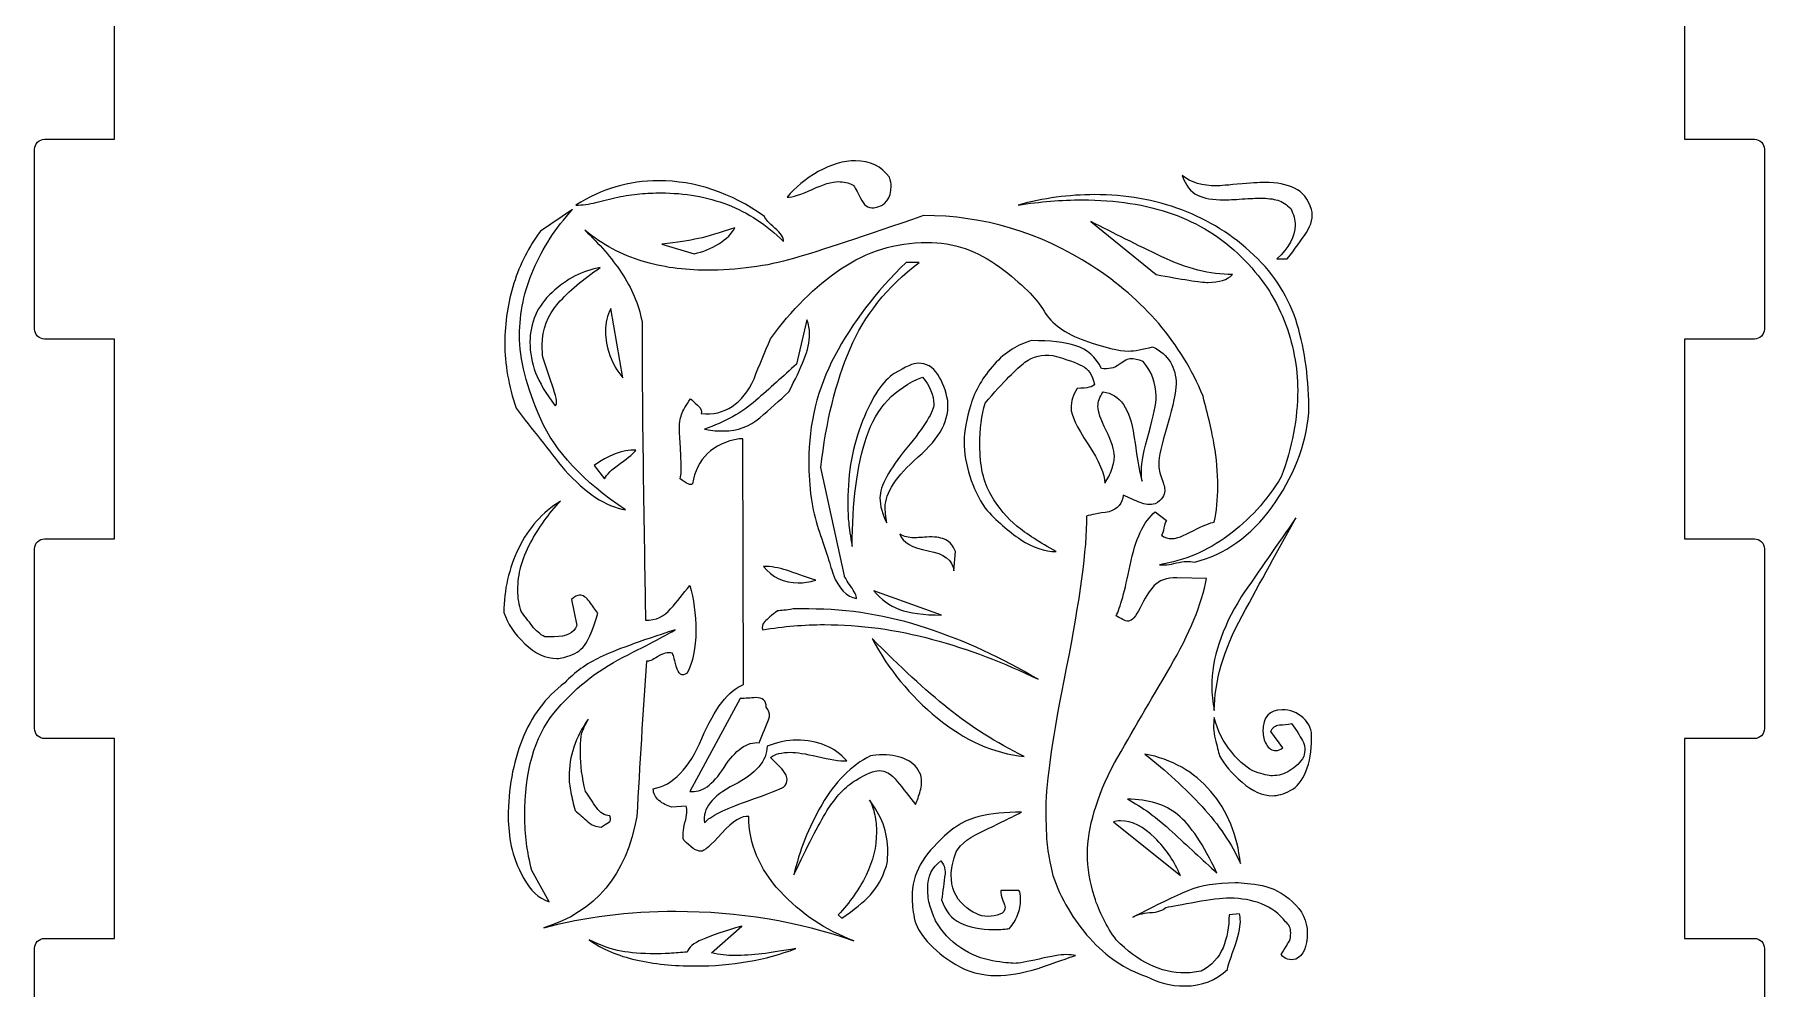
# Model space of a CAD drawing. Header units: inches. Extents: x 110 to 594, y -365 to 80.
# Drawn here: x 417 to 503.6, y -246.3 to -198.6 of the extents above; entities that cross this region are included whole.
import ezdxf

# ---------------------------------------------------------------- set-up
doc = ezdxf.new("R2010")
doc.units = ezdxf.units.IN
doc.header["$MEASUREMENT"] = 0
doc.layers.add('design4', color=7, linetype='Continuous')

# ---------------------------------------------------------------- blocks, each defined once
blk = doc.blocks.new('block 19')
at = {"layer": 'design4', "color": 7, "lineweight": 9}
for points, knots in [([(459.877, -206.142), (459.877, -206.78), (459.587, -207.142), (459.007, -207.229), (458.717, -207.258), (458.493, -207.099), (458.333, -206.751), (458.174, -206.403), (458.051, -206.186), (457.964, -206.098), (457.732, -205.983), (457.486, -205.925), (457.225, -205.925), (456.906, -205.925), (456.471, -206.055), (455.92, -206.316), (455.369, -206.577), (454.949, -206.708), (454.66, -206.708), (455.065, -206.215), (455.587, -205.788), (456.225, -205.425), (456.862, -205.063), (457.486, -204.882), (458.094, -204.882), (458.818, -204.882), (459.383, -205.157), (459.79, -205.707), (459.848, -205.881), (459.877, -206.027), (459.877, -206.142)], [0, 0, 0, 0, 1, 1, 1, 2, 2, 2, 3, 3, 3, 4, 4, 4, 5, 5, 5, 6, 6, 6, 7, 7, 7, 8, 8, 8, 9, 9, 9, 10, 10, 10, 10]), ([(451.682, -207.077), (450.652, -206.686), (449.544, -206.49), (448.355, -206.49), (448.008, -206.49), (447.652, -206.505), (447.29, -206.533), (446.927, -206.563), (446.557, -206.621), (446.181, -206.708), (445.804, -206.794), (445.443, -206.881), (445.095, -206.968), (444.747, -207.056), (444.413, -207.099), (444.094, -207.099), (445.369, -206.287), (446.747, -205.881), (448.225, -205.881), (450.08, -205.881), (451.848, -206.476), (453.529, -207.664), (453.587, -207.809), (453.761, -208.005), (454.051, -208.251), (454.341, -208.498), (454.486, -208.722), (454.486, -208.925), (453.645, -208.084), (452.71, -207.468), (451.682, -207.077)], [0, 0, 0, 0, 1, 1, 1, 2, 2, 2, 3, 3, 3, 4, 4, 4, 5, 5, 5, 6, 6, 6, 7, 7, 7, 8, 8, 8, 9, 9, 9, 10, 10, 10, 10]), ([(480.66, -208.468), (480.399, -208.859), (480.08, -209.302), (479.703, -209.794), (479.703, -209.794), (479.181, -209.794), (479.181, -209.794), (479.79, -209.244), (480.095, -208.679), (480.095, -208.099), (480.095, -207.838), (480.022, -207.563), (479.877, -207.273), (479.674, -207.07), (479.457, -206.932), (479.225, -206.86), (478.992, -206.788), (478.703, -206.751), (478.355, -206.751), (478.152, -206.751), (477.848, -206.766), (477.442, -206.794), (477.036, -206.823), (476.732, -206.838), (476.529, -206.838), (475.978, -206.838), (475.536, -206.759), (475.203, -206.599), (474.869, -206.44), (474.616, -206.114), (474.442, -205.62), (474.877, -205.968), (475.456, -206.142), (476.181, -206.142), (476.21, -206.142), (476.551, -206.114), (477.203, -206.055), (477.855, -205.997), (478.312, -205.968), (478.573, -205.968), (479.181, -205.968), (479.681, -206.063), (480.073, -206.251), (480.464, -206.44), (480.747, -206.794), (480.92, -207.316), (481.008, -207.693), (480.92, -208.077), (480.66, -208.468)], [0, 0, 0, 0, 1, 1, 1, 2, 2, 2, 3, 3, 3, 4, 4, 4, 5, 5, 5, 6, 6, 6, 7, 7, 7, 8, 8, 8, 9, 9, 9, 10, 10, 10, 11, 11, 11, 12, 12, 12, 13, 13, 13, 14, 14, 14, 15, 15, 15, 16, 16, 16, 16]), ([(478.942, -222.208), (477.884, -223.671), (476.587, -224.592), (475.051, -224.968), (474.819, -224.911), (474.522, -224.925), (474.159, -225.012), (473.797, -225.099), (473.514, -225.128), (473.312, -225.099), (474.558, -224.896), (475.703, -224.411), (476.747, -223.642), (477.79, -222.875), (478.674, -221.896), (479.399, -220.708), (479.949, -219.229), (480.225, -217.78), (480.225, -216.359), (480.225, -215.2), (480, -214.041), (479.551, -212.881), (479.101, -211.722), (478.384, -210.657), (477.399, -209.686), (476.413, -208.715), (475.261, -207.997), (473.942, -207.534), (472.623, -207.07), (471.123, -206.838), (469.442, -206.838), (468.399, -206.838), (467.326, -206.925), (466.225, -207.099), (467.5, -206.751), (468.775, -206.577), (470.051, -206.577), (471.616, -206.577), (473.073, -206.831), (474.421, -207.338), (475.768, -207.845), (476.971, -208.599), (478.029, -209.599), (479.087, -210.598), (479.812, -211.758), (480.203, -213.077), (480.594, -214.396), (480.79, -215.867), (480.79, -217.49), (480.616, -219.171), (480, -220.744), (478.942, -222.208)], [0, 0, 0, 0, 1, 1, 1, 2, 2, 2, 3, 3, 3, 4, 4, 4, 5, 5, 5, 6, 6, 6, 7, 7, 7, 8, 8, 8, 9, 9, 9, 10, 10, 10, 11, 11, 11, 12, 12, 12, 13, 13, 13, 14, 14, 14, 15, 15, 15, 16, 16, 16, 17, 17, 17, 17]), ([(443.529, -220.36), (442.717, -219.346), (441.906, -218.316), (441.094, -217.272), (440.717, -216.142), (440.529, -215.055), (440.529, -214.012), (440.529, -212.968), (440.681, -211.968), (440.986, -211.012), (441.29, -210.056), (441.731, -209.186), (442.312, -208.403), (442.312, -208.403), (443.92, -207.316), (443.92, -207.316), (443.079, -208.244), (442.427, -209.244), (441.964, -210.316), (441.5, -211.389), (441.268, -212.49), (441.268, -213.621), (441.268, -214.809), (441.623, -216.208), (442.334, -217.816), (443.043, -219.425), (444.457, -220.94), (446.573, -222.359), (445.587, -222.186), (444.572, -221.519), (443.529, -220.36)], [0, 0, 0, 0, 1, 1, 1, 2, 2, 2, 3, 3, 3, 4, 4, 4, 5, 5, 5, 6, 6, 6, 7, 7, 7, 8, 8, 8, 9, 9, 9, 10, 10, 10, 10]), ([(477.355, -242.969), (477.355, -243.259), (477.246, -243.715), (477.029, -244.338), (476.812, -244.961), (476.703, -245.302), (476.703, -245.36), (476.152, -245.911), (475.442, -246.186), (474.573, -246.186), (473.848, -246.186), (473.21, -246.026), (472.659, -245.707), (471.587, -245.36), (470.638, -244.722), (469.812, -243.795), (468.986, -242.867), (468.37, -241.823), (467.964, -240.664), (467.818, -239.998), (467.725, -239.484), (467.681, -239.12), (467.638, -238.759), (467.616, -238.128), (467.616, -237.229), (467.616, -236.012), (467.956, -233.693), (468.638, -230.273), (469.318, -226.853), (469.659, -224.316), (469.659, -222.664), (469.862, -222.606), (470.239, -222.534), (470.79, -222.447), (471.225, -222.302), (471.456, -222.027), (471.485, -221.621), (471.804, -221.766), (472.087, -221.889), (472.334, -221.99), (472.58, -222.092), (472.834, -222.113), (473.094, -222.055), (473.413, -221.853), (473.572, -221.635), (473.572, -221.403), (473.572, -221.258), (473.521, -221.055), (473.42, -220.795), (473.319, -220.533), (473.269, -220.287), (473.269, -220.055), (473.269, -219.737), (473.413, -219.084), (473.703, -218.098), (473.993, -217.114), (474.138, -216.432), (474.138, -216.056), (474.138, -215.65), (474.044, -215.288), (473.855, -214.968), (473.666, -214.65), (473.369, -214.389), (472.964, -214.186), (472.471, -214.331), (472.065, -214.403), (471.747, -214.403), (471.283, -214.403), (470.558, -214.229), (469.573, -213.882), (468.587, -213.534), (467.905, -213.041), (467.529, -212.403), (467.152, -211.766), (466.413, -211.033), (465.312, -210.207), (464.21, -209.382), (462.993, -208.968), (461.659, -208.968), (460.095, -208.968), (458.659, -209.411), (457.355, -210.295), (456.051, -211.179), (454.877, -212.345), (453.833, -213.794), (453.543, -214.462), (453.268, -215.128), (453.007, -215.794), (452.427, -217.07), (451.543, -217.65), (450.355, -217.533), (450.413, -217.418), (450.355, -217.28), (450.182, -217.121), (450.007, -216.962), (449.892, -216.853), (449.834, -216.794), (449.601, -217.114), (449.449, -217.374), (449.377, -217.577), (449.304, -217.78), (449.268, -218.055), (449.268, -218.403), (449.297, -218.78), (449.318, -219.113), (449.333, -219.403), (449.348, -219.693), (449.355, -219.954), (449.355, -220.185), (449.355, -220.244), (449.355, -220.331), (449.355, -220.447), (449.355, -220.563), (449.34, -220.679), (449.312, -220.795), (449.63, -221.055), (449.834, -221.143), (449.92, -221.055), (450.152, -219.78), (450.935, -219.027), (452.268, -218.794), (452.268, -218.794), (452.442, -218.794), (452.442, -218.794), (452.442, -218.794), (452.486, -231.099), (452.486, -231.099), (451.732, -231.389), (451.036, -232.287), (450.399, -233.794), (449.761, -235.302), (448.949, -236.143), (447.964, -236.316), (447.964, -236.548), (448.057, -236.744), (448.247, -236.903), (448.435, -237.063), (448.644, -237.171), (448.877, -237.229), (448.877, -237.229), (449.616, -237.186), (449.616, -237.186), (449.674, -237.359), (449.652, -237.636), (449.551, -238.012), (449.449, -238.389), (449.427, -238.679), (449.486, -238.881), (449.834, -239.258), (450.123, -239.446), (450.355, -239.446), (450.5, -239.446), (450.848, -239.142), (451.398, -238.533), (451.949, -237.925), (452.399, -237.649), (452.747, -237.707), (452.747, -239.07), (453.268, -240.316), (454.312, -241.447), (455.355, -242.577), (456.587, -243.403), (458.007, -243.925), (455.196, -242.94), (452.225, -242.446), (449.094, -242.446), (446.717, -242.446), (444.514, -242.723), (442.486, -243.272), (445.065, -242.49), (446.616, -240.636), (447.138, -237.707), (447.282, -235.128), (447.442, -232.533), (447.616, -229.925), (447.731, -229.954), (447.92, -229.881), (448.181, -229.708), (448.443, -229.533), (448.688, -229.476), (448.921, -229.533), (448.949, -229.563), (449.014, -229.78), (449.116, -230.186), (449.218, -230.592), (449.399, -230.708), (449.659, -230.534), (449.949, -229.983), (450.094, -229.272), (450.094, -228.403), (450.094, -227.563), (449.992, -226.809), (449.79, -226.142), (449.471, -226.549), (449.152, -226.94), (448.833, -227.316), (448.514, -227.693), (448.095, -227.881), (447.572, -227.881), (447.543, -226.055), (447.508, -223.708), (447.464, -220.838), (447.421, -217.968), (447.399, -215.331), (447.399, -212.925), (447.225, -212.055), (446.884, -211.244), (446.377, -210.49), (445.87, -209.737), (445.253, -209.027), (444.529, -208.36), (445.427, -209.085), (446.384, -209.599), (447.399, -209.903), (448.413, -210.207), (449.486, -210.359), (450.616, -210.359), (452.181, -210.359), (453.638, -210.164), (454.985, -209.772), (456.333, -209.382), (458.5, -208.664), (461.486, -207.621), (464.5, -207.621), (467.312, -208.462), (469.921, -210.142), (472.529, -211.824), (474.384, -213.997), (475.486, -216.664), (475.746, -217.65), (475.934, -218.468), (476.051, -219.12), (476.167, -219.773), (476.224, -220.462), (476.224, -221.186), (476.224, -221.823), (476.167, -222.418), (476.051, -222.968), (475.848, -222.997), (475.493, -223.142), (474.986, -223.403), (474.479, -223.664), (474.138, -223.795), (473.964, -223.795), (473.732, -223.795), (473.544, -223.737), (473.399, -223.62), (473.457, -223.563), (473.5, -223.44), (473.529, -223.251), (473.558, -223.063), (473.601, -222.94), (473.659, -222.882), (473.659, -222.882), (473.094, -222.447), (473.094, -222.447), (472.514, -222.94), (472.094, -223.831), (471.833, -225.12), (471.573, -226.411), (471.34, -227.258), (471.138, -227.664), (471.253, -227.723), (471.362, -227.78), (471.464, -227.838), (471.565, -227.896), (471.66, -227.925), (471.747, -227.925), (471.92, -227.925), (472.116, -227.701), (472.334, -227.251), (472.551, -226.802), (472.783, -226.44), (473.029, -226.164), (473.275, -225.889), (473.659, -225.751), (474.182, -225.751), (474.182, -225.751), (475.659, -225.794), (475.659, -225.794), (475.427, -227.07), (474.819, -228.549), (473.834, -230.229), (472.848, -231.911), (471.92, -233.505), (471.051, -235.012), (470.152, -236.751), (469.703, -238.273), (469.703, -239.577), (469.703, -240.272), (469.819, -240.99), (470.051, -241.729), (470.282, -242.468), (470.645, -243.186), (471.138, -243.882), (471.688, -244.432), (472.247, -244.846), (472.812, -245.12), (473.377, -245.396), (473.978, -245.534), (474.616, -245.534), (474.79, -245.534), (475.051, -245.505), (475.399, -245.446), (475.921, -245.157), (476.282, -244.766), (476.486, -244.273), (476.688, -243.78), (476.79, -243.229), (476.79, -242.621), (476.79, -242.621), (477.312, -242.577), (477.312, -242.577), (477.34, -242.664), (477.355, -242.794), (477.355, -242.969)], [0, 0, 0, 0, 1, 1, 1, 2, 2, 2, 3, 3, 3, 4, 4, 4, 5, 5, 5, 6, 6, 6, 7, 7, 7, 8, 8, 8, 9, 9, 9, 10, 10, 10, 11, 11, 11, 12, 12, 12, 13, 13, 13, 14, 14, 14, 15, 15, 15, 16, 16, 16, 17, 17, 17, 18, 18, 18, 19, 19, 19, 20, 20, 20, 21, 21, 21, 22, 22, 22, 23, 23, 23, 24, 24, 24, 25, 25, 25, 26, 26, 26, 27, 27, 27, 28, 28, 28, 29, 29, 29, 30, 30, 30, 31, 31, 31, 32, 32, 32, 33, 33, 33, 34, 34, 34, 35, 35, 35, 36, 36, 36, 37, 37, 37, 38, 38, 38, 39, 39, 39, 40, 40, 40, 41, 41, 41, 42, 42, 42, 43, 43, 43, 44, 44, 44, 45, 45, 45, 46, 46, 46, 47, 47, 47, 48, 48, 48, 49, 49, 49, 50, 50, 50, 51, 51, 51, 52, 52, 52, 53, 53, 53, 54, 54, 54, 55, 55, 55, 56, 56, 56, 57, 57, 57, 58, 58, 58, 59, 59, 59, 60, 60, 60, 61, 61, 61, 62, 62, 62, 63, 63, 63, 64, 64, 64, 65, 65, 65, 66, 66, 66, 67, 67, 67, 68, 68, 68, 69, 69, 69, 70, 70, 70, 71, 71, 71, 72, 72, 72, 73, 73, 73, 74, 74, 74, 75, 75, 75, 76, 76, 76, 77, 77, 77, 78, 78, 78, 79, 79, 79, 80, 80, 80, 81, 81, 81, 82, 82, 82, 83, 83, 83, 84, 84, 84, 85, 85, 85, 86, 86, 86, 87, 87, 87, 88, 88, 88, 89, 89, 89, 90, 90, 90, 91, 91, 91, 92, 92, 92, 93, 93, 93, 94, 94, 94, 95, 95, 95, 96, 96, 96, 97, 97, 97, 98, 98, 98, 99, 99, 99, 100, 100, 100, 101, 101, 101, 102, 102, 102, 103, 103, 103, 104, 104, 104, 105, 105, 105, 105]), ([(451.247, -209.034), (450.855, -209.28), (450.442, -209.446), (450.007, -209.533), (450.007, -209.533), (448.398, -209.055), (448.398, -209.055), (449.152, -208.968), (449.761, -208.875), (450.225, -208.773), (450.688, -208.671), (451.297, -208.49), (452.051, -208.229), (451.906, -208.519), (451.638, -208.788), (451.247, -209.034)], [0, 0, 0, 0, 1, 1, 1, 2, 2, 2, 3, 3, 3, 4, 4, 4, 5, 5, 5, 5]), ([(475.746, -210.968), (475.544, -210.968), (475.217, -210.932), (474.769, -210.86), (474.319, -210.787), (473.775, -210.693), (473.138, -210.577), (473.138, -210.577), (469.877, -207.925), (469.877, -207.925), (471.007, -208.505), (472.188, -209.092), (473.42, -209.686), (474.652, -210.28), (475.834, -210.577), (476.964, -210.577), (476.703, -210.838), (476.297, -210.968), (475.746, -210.968)], [0, 0, 0, 0, 1, 1, 1, 2, 2, 2, 3, 3, 3, 4, 4, 4, 5, 5, 5, 6, 6, 6, 6]), ([(443.203, -212.012), (442.666, -212.621), (442.398, -213.316), (442.398, -214.099), (442.398, -214.36), (442.413, -214.562), (442.442, -214.707), (442.616, -215.258), (442.79, -215.787), (442.964, -216.295), (443.138, -216.802), (443.167, -217.084), (443.051, -217.142), (442.587, -216.534), (442.261, -215.983), (442.073, -215.49), (441.884, -214.997), (441.79, -214.49), (441.79, -213.968), (441.79, -212.983), (442.159, -212.149), (442.899, -211.468), (443.638, -210.787), (444.442, -210.375), (445.312, -210.229), (444.442, -210.809), (443.739, -211.403), (443.203, -212.012)], [0, 0, 0, 0, 1, 1, 1, 2, 2, 2, 3, 3, 3, 4, 4, 4, 5, 5, 5, 6, 6, 6, 7, 7, 7, 8, 8, 8, 9, 9, 9, 9]), ([(457.812, -214.294), (457.101, -215.962), (456.616, -217.94), (456.355, -220.229), (456.355, -220.229), (457.529, -225.664), (457.529, -225.664), (457.558, -225.751), (457.666, -225.925), (457.855, -226.185), (458.043, -226.447), (458.138, -226.65), (458.138, -226.795), (457.644, -226.708), (457.253, -226.302), (456.964, -225.577), (456.79, -224.998), (456.543, -224.237), (456.225, -223.294), (455.905, -222.353), (455.747, -221.229), (455.747, -219.925), (455.747, -218.041), (456.182, -216.28), (457.051, -214.642), (457.921, -213.005), (459.109, -211.447), (460.616, -209.968), (460.616, -209.968), (461.269, -209.968), (461.269, -209.968), (459.674, -211.186), (458.521, -212.628), (457.812, -214.294)], [0, 0, 0, 0, 1, 1, 1, 2, 2, 2, 3, 3, 3, 4, 4, 4, 5, 5, 5, 6, 6, 6, 7, 7, 7, 8, 8, 8, 9, 9, 9, 10, 10, 10, 11, 11, 11, 11]), ([(445.79, -214.62), (445.644, -214.215), (445.573, -213.809), (445.573, -213.403), (445.573, -212.998), (445.66, -212.621), (445.833, -212.273), (445.833, -212.273), (446.442, -215.751), (446.442, -215.751), (446.152, -215.403), (445.934, -215.027), (445.79, -214.62)], [0, 0, 0, 0, 1, 1, 1, 2, 2, 2, 3, 3, 3, 4, 4, 4, 4]), ([(455.79, -213.534), (455.79, -213.94), (455.696, -214.374), (455.508, -214.838), (455.318, -215.302), (455.065, -215.838), (454.746, -216.447), (454.283, -216.882), (453.797, -217.316), (453.29, -217.751), (452.783, -218.186), (452.181, -218.403), (451.486, -218.403), (451.079, -218.403), (450.761, -218.375), (450.529, -218.316), (451.543, -217.968), (452.399, -217.49), (453.094, -216.882), (453.79, -216.273), (454.471, -215.664), (455.138, -215.055), (455.138, -215.055), (455.659, -212.838), (455.659, -212.838), (455.747, -213.07), (455.79, -213.302), (455.79, -213.534)], [0, 0, 0, 0, 1, 1, 1, 2, 2, 2, 3, 3, 3, 4, 4, 4, 5, 5, 5, 6, 6, 6, 7, 7, 7, 8, 8, 8, 9, 9, 9, 9]), ([(473.138, -216.664), (473.138, -217.041), (473.014, -217.657), (472.768, -218.512), (472.522, -219.367), (472.399, -219.997), (472.399, -220.403), (472.399, -220.635), (472.413, -220.809), (472.442, -220.925), (472.355, -220.751), (472.217, -219.99), (472.029, -218.642), (471.84, -217.294), (471.326, -216.563), (470.486, -216.447), (470.312, -216.707), (470.224, -216.954), (470.224, -217.186), (470.224, -217.418), (470.362, -217.816), (470.638, -218.382), (470.913, -218.947), (471.051, -219.375), (471.051, -219.664), (471.051, -219.838), (471.007, -220.055), (470.92, -220.316), (470.834, -220.577), (470.717, -220.809), (470.572, -221.012), (470.572, -220.577), (470.29, -219.925), (469.725, -219.056), (469.159, -218.186), (468.877, -217.592), (468.877, -217.272), (468.877, -216.925), (468.978, -216.592), (469.181, -216.273), (469.703, -216.273), (469.992, -216.201), (470.051, -216.056), (469.934, -215.592), (469.732, -215.288), (469.442, -215.143), (469.152, -214.997), (468.66, -214.824), (467.964, -214.62), (467.442, -214.562), (466.979, -214.679), (466.573, -214.968), (466.166, -215.258), (465.5, -215.94), (464.572, -217.012), (464.399, -217.62), (464.312, -218.316), (464.312, -219.099), (464.312, -220.142), (464.5, -220.983), (464.877, -221.621), (465.253, -222.258), (465.681, -222.773), (466.159, -223.164), (466.638, -223.555), (467.297, -223.983), (468.138, -224.446), (467.558, -224.446), (466.964, -224.244), (466.355, -223.838), (465.747, -223.432), (465.152, -222.911), (464.572, -222.273), (464.253, -221.78), (464, -221.244), (463.812, -220.664), (463.623, -220.084), (463.529, -219.505), (463.529, -218.925), (463.529, -218.433), (463.638, -217.824), (463.855, -217.099), (464.073, -216.375), (464.464, -215.701), (465.029, -215.077), (465.594, -214.454), (466.225, -214.055), (466.921, -213.882), (467.818, -213.882), (468.551, -213.968), (469.116, -214.142), (469.682, -214.316), (470.109, -214.693), (470.399, -215.273), (470.747, -215.331), (471.044, -215.266), (471.29, -215.077), (471.536, -214.889), (471.731, -214.794), (471.877, -214.794), (472.021, -214.794), (472.225, -214.838), (472.486, -214.925), (472.921, -215.446), (473.138, -216.027), (473.138, -216.664)], [0, 0, 0, 0, 1, 1, 1, 2, 2, 2, 3, 3, 3, 4, 4, 4, 5, 5, 5, 6, 6, 6, 7, 7, 7, 8, 8, 8, 9, 9, 9, 10, 10, 10, 11, 11, 11, 12, 12, 12, 13, 13, 13, 14, 14, 14, 15, 15, 15, 16, 16, 16, 17, 17, 17, 18, 18, 18, 19, 19, 19, 20, 20, 20, 21, 21, 21, 22, 22, 22, 23, 23, 23, 24, 24, 24, 25, 25, 25, 26, 26, 26, 27, 27, 27, 28, 28, 28, 29, 29, 29, 30, 30, 30, 31, 31, 31, 32, 32, 32, 33, 33, 33, 34, 34, 34, 35, 35, 35, 35]), ([(461.225, -219.707), (460.123, -220.664), (459.573, -221.505), (459.573, -222.229), (459.573, -222.288), (459.579, -222.397), (459.594, -222.555), (459.609, -222.715), (459.63, -222.867), (459.66, -223.012), (459.428, -222.577), (459.312, -222.157), (459.312, -221.751), (459.312, -221.171), (459.761, -220.338), (460.66, -219.251), (461.558, -218.164), (462.007, -217.432), (462.007, -217.055), (462.007, -216.621), (461.818, -216.171), (461.442, -215.708), (460.051, -216.258), (459.116, -217.259), (458.638, -218.708), (458.16, -220.157), (457.921, -221.983), (457.921, -224.186), (457.833, -223.664), (457.775, -223.273), (457.746, -223.012), (457.717, -222.751), (457.703, -222.389), (457.703, -221.925), (457.703, -220.476), (457.949, -219.135), (458.442, -217.903), (458.935, -216.671), (459.464, -215.881), (460.029, -215.533), (460.594, -215.186), (460.992, -215.012), (461.225, -215.012), (461.63, -215.012), (461.956, -215.2), (462.203, -215.577), (462.449, -215.954), (462.616, -216.389), (462.703, -216.882), (462.818, -217.809), (462.326, -218.751), (461.225, -219.707)], [0, 0, 0, 0, 1, 1, 1, 2, 2, 2, 3, 3, 3, 4, 4, 4, 5, 5, 5, 6, 6, 6, 7, 7, 7, 8, 8, 8, 9, 9, 9, 10, 10, 10, 11, 11, 11, 12, 12, 12, 13, 13, 13, 14, 14, 14, 15, 15, 15, 16, 16, 16, 17, 17, 17, 17]), ([(445.007, -220.142), (445.703, -219.621), (446.399, -219.359), (447.094, -219.359), (447.007, -219.505), (446.747, -219.729), (446.312, -220.033), (445.877, -220.338), (445.616, -220.592), (445.529, -220.795), (445.529, -220.795), (445.007, -220.142), (445.007, -220.142)], [0, 0, 0, 0, 1, 1, 1, 2, 2, 2, 3, 3, 3, 4, 4, 4, 4]), ([(444.66, -228.925), (444.485, -229.244), (444.239, -229.469), (443.92, -229.599), (443.601, -229.729), (443.34, -229.795), (443.138, -229.795), (442.587, -229.795), (442.051, -229.549), (441.529, -229.055), (441.007, -228.563), (440.659, -228.041), (440.486, -227.49), (440.486, -226.36), (440.732, -225.288), (441.225, -224.273), (441.717, -223.259), (442.413, -222.476), (443.312, -221.925), (442.732, -222.534), (442.232, -223.229), (441.812, -224.012), (441.391, -224.794), (441.182, -225.577), (441.182, -226.36), (441.182, -226.766), (441.239, -227.128), (441.355, -227.446), (441.529, -227.679), (441.71, -227.918), (441.899, -228.164), (442.087, -228.41), (442.296, -228.592), (442.529, -228.707), (442.529, -228.707), (443.008, -228.707), (443.008, -228.707), (443.616, -228.707), (443.992, -228.519), (444.138, -228.142), (444.138, -228.142), (443.877, -226.838), (443.877, -226.838), (444.022, -226.693), (444.152, -226.62), (444.268, -226.62), (444.442, -226.62), (444.609, -226.729), (444.768, -226.947), (444.927, -227.164), (445.065, -227.36), (445.181, -227.533), (445.007, -228.142), (444.833, -228.606), (444.66, -228.925)], [0, 0, 0, 0, 1, 1, 1, 2, 2, 2, 3, 3, 3, 4, 4, 4, 5, 5, 5, 6, 6, 6, 7, 7, 7, 8, 8, 8, 9, 9, 9, 10, 10, 10, 11, 11, 11, 12, 12, 12, 13, 13, 13, 14, 14, 14, 15, 15, 15, 16, 16, 16, 17, 17, 17, 18, 18, 18, 18]), ([(477.442, -227.664), (476.515, -229.374), (476.051, -230.954), (476.051, -232.403), (475.964, -231.968), (475.921, -231.563), (475.921, -231.186), (475.921, -229.795), (476.413, -228.302), (477.399, -226.708), (478.297, -225.403), (479.21, -224.085), (480.138, -222.751), (479.269, -224.316), (478.369, -225.954), (477.442, -227.664)], [0, 0, 0, 0, 1, 1, 1, 2, 2, 2, 3, 3, 3, 4, 4, 4, 5, 5, 5, 5]), ([(463.008, -225.403), (462.949, -224.881), (462.522, -224.548), (461.725, -224.403), (460.928, -224.258), (460.456, -223.983), (460.312, -223.577), (460.514, -223.693), (460.746, -223.751), (461.007, -223.751), (461.181, -223.751), (461.442, -223.737), (461.79, -223.708), (462.138, -223.708), (462.413, -223.758), (462.616, -223.859), (462.818, -223.961), (462.978, -224.157), (463.095, -224.446), (463.095, -224.446), (463.008, -225.403), (463.008, -225.403)], [0, 0, 0, 0, 1, 1, 1, 2, 2, 2, 3, 3, 3, 4, 4, 4, 5, 5, 5, 6, 6, 6, 7, 7, 7, 7]), ([(455.225, -226.012), (454.5, -226.012), (453.92, -225.737), (453.485, -225.186), (453.862, -225.186), (454.247, -225.251), (454.638, -225.381), (455.029, -225.512), (455.514, -225.679), (456.094, -225.882), (455.775, -225.968), (455.486, -226.012), (455.225, -226.012)], [0, 0, 0, 0, 1, 1, 1, 2, 2, 2, 3, 3, 3, 4, 4, 4, 4]), ([(460.29, -227.338), (459.782, -227.149), (459.355, -226.838), (459.007, -226.403), (459.007, -226.403), (462.399, -227.621), (462.399, -227.621), (461.5, -227.621), (460.797, -227.527), (460.29, -227.338)], [0, 0, 0, 0, 1, 1, 1, 2, 2, 2, 3, 3, 3, 3]), ([(461.942, -228.838), (460.13, -228.346), (458.326, -228.099), (456.529, -228.099), (455.514, -228.099), (454.486, -228.186), (453.442, -228.359), (453.383, -228.215), (453.421, -228.077), (453.551, -227.947), (453.681, -227.816), (453.891, -227.635), (454.181, -227.403), (454.355, -227.403), (454.616, -227.375), (454.964, -227.316), (455.225, -227.316), (455.486, -227.316), (455.747, -227.316), (457.746, -227.316), (459.71, -227.635), (461.638, -228.273), (463.565, -228.911), (465.428, -229.766), (467.225, -230.838), (465.514, -229.998), (463.753, -229.331), (461.942, -228.838)], [0, 0, 0, 0, 1, 1, 1, 2, 2, 2, 3, 3, 3, 4, 4, 4, 5, 5, 5, 6, 6, 6, 7, 7, 7, 8, 8, 8, 9, 9, 9, 9]), ([(446.464, -229.729), (445.116, -230.411), (443.956, -231.346), (442.985, -232.533), (442.014, -233.723), (441.529, -235.447), (441.529, -237.707), (441.529, -238.577), (441.645, -239.476), (441.877, -240.403), (441.877, -240.403), (442.746, -241.968), (442.746, -241.968), (442.225, -241.795), (441.805, -241.411), (441.485, -240.816), (441.166, -240.222), (440.956, -239.679), (440.855, -239.186), (440.753, -238.693), (440.703, -238.215), (440.703, -237.751), (440.703, -236.331), (440.935, -235.034), (441.399, -233.86), (441.862, -232.686), (442.573, -231.737), (443.529, -231.012), (444.022, -230.49), (444.616, -230.063), (445.312, -229.729), (446.008, -229.396), (447.253, -228.939), (449.051, -228.359), (448.674, -228.592), (447.812, -229.048), (446.464, -229.729)], [0, 0, 0, 0, 1, 1, 1, 2, 2, 2, 3, 3, 3, 4, 4, 4, 5, 5, 5, 6, 6, 6, 7, 7, 7, 8, 8, 8, 9, 9, 9, 10, 10, 10, 11, 11, 11, 12, 12, 12, 12]), ([(462.182, -232.773), (460.819, -231.657), (459.731, -230.331), (458.92, -228.794), (460.312, -230.215), (461.579, -231.381), (462.725, -232.294), (463.87, -233.207), (465.138, -234.012), (466.529, -234.707), (464.993, -234.534), (463.544, -233.889), (462.182, -232.773)], [0, 0, 0, 0, 1, 1, 1, 2, 2, 2, 3, 3, 3, 4, 4, 4, 4]), ([(453.79, -232.708), (453.616, -233.143), (453.442, -233.577), (453.268, -234.012), (452.659, -233.954), (452.073, -234.367), (451.507, -235.251), (450.942, -236.136), (450.37, -236.534), (449.79, -236.446), (449.79, -236.446), (452.312, -231.794), (452.312, -231.794), (452.573, -231.794), (452.834, -231.78), (453.094, -231.751), (453.442, -231.751), (453.616, -231.911), (453.616, -232.229), (453.731, -232.374), (453.79, -232.533), (453.79, -232.708)], [0, 0, 0, 0, 1, 1, 1, 2, 2, 2, 3, 3, 3, 4, 4, 4, 5, 5, 5, 6, 6, 6, 7, 7, 7, 7]), ([(445.725, -238.012), (445.623, -238.07), (445.5, -238.142), (445.355, -238.23), (445.095, -238.23), (444.862, -238.135), (444.66, -237.946), (444.457, -237.758), (444.253, -237.577), (444.051, -237.403), (443.964, -237.084), (443.892, -236.78), (443.834, -236.49), (443.775, -236.2), (443.747, -235.94), (443.747, -235.708), (443.747, -234.693), (444.065, -233.736), (444.703, -232.838), (444.5, -233.215), (444.384, -233.49), (444.355, -233.664), (444.326, -233.838), (444.312, -234.128), (444.312, -234.534), (444.312, -235.114), (444.399, -235.751), (444.572, -236.446), (444.747, -236.707), (444.927, -236.976), (445.116, -237.251), (445.304, -237.527), (445.529, -237.664), (445.79, -237.664), (445.848, -237.838), (445.826, -237.954), (445.725, -238.012)], [0, 0, 0, 0, 1, 1, 1, 2, 2, 2, 3, 3, 3, 4, 4, 4, 5, 5, 5, 6, 6, 6, 7, 7, 7, 8, 8, 8, 9, 9, 9, 10, 10, 10, 11, 11, 11, 12, 12, 12, 12]), ([(480.638, -235.447), (480.449, -235.91), (480.188, -236.229), (479.855, -236.403), (479.521, -236.577), (479.225, -236.664), (478.964, -236.664), (478.471, -236.664), (477.964, -236.439), (477.442, -235.99), (476.92, -235.541), (476.543, -235.099), (476.312, -234.664), (476.253, -234.461), (476.181, -234.179), (476.094, -233.816), (476.007, -233.454), (475.992, -233.099), (476.051, -232.751), (476.196, -233.388), (476.486, -233.969), (476.92, -234.49), (477.355, -235.012), (477.753, -235.338), (478.116, -235.469), (478.478, -235.599), (478.761, -235.664), (478.964, -235.664), (479.253, -235.664), (479.543, -235.577), (479.834, -235.403), (480.123, -235.229), (480.355, -234.997), (480.529, -234.707), (480.616, -234.418), (480.594, -234.15), (480.464, -233.903), (480.334, -233.657), (480.152, -233.375), (479.92, -233.055), (479.717, -233.085), (479.515, -233.106), (479.312, -233.12), (479.109, -233.136), (478.964, -233.244), (478.877, -233.446), (478.877, -233.446), (479.486, -234.273), (479.486, -234.273), (479.34, -234.359), (479.225, -234.403), (479.138, -234.403), (478.935, -234.403), (478.775, -234.302), (478.659, -234.099), (478.544, -233.896), (478.486, -233.679), (478.486, -233.446), (478.486, -232.722), (478.804, -232.36), (479.442, -232.36), (479.848, -232.36), (480.203, -232.498), (480.507, -232.773), (480.812, -233.049), (480.949, -233.388), (480.92, -233.794), (480.92, -234.432), (480.826, -234.984), (480.638, -235.447)], [0, 0, 0, 0, 1, 1, 1, 2, 2, 2, 3, 3, 3, 4, 4, 4, 5, 5, 5, 6, 6, 6, 7, 7, 7, 8, 8, 8, 9, 9, 9, 10, 10, 10, 11, 11, 11, 12, 12, 12, 13, 13, 13, 14, 14, 14, 15, 15, 15, 16, 16, 16, 17, 17, 17, 18, 18, 18, 19, 19, 19, 20, 20, 20, 21, 21, 21, 22, 22, 22, 23, 23, 23, 23]), ([(456.182, -234.707), (455.572, -234.563), (455.123, -234.49), (454.833, -234.49), (454.398, -234.49), (454.065, -234.577), (453.833, -234.751), (453.92, -234.838), (454.079, -234.997), (454.312, -235.229), (454.543, -235.461), (454.66, -235.664), (454.66, -235.838), (454.66, -236.012), (454.601, -236.143), (454.486, -236.229), (454.369, -236.316), (453.753, -236.555), (452.638, -236.947), (451.522, -237.338), (450.818, -237.693), (450.529, -238.012), (450.413, -237.316), (450.906, -236.685), (452.008, -236.12), (453.109, -235.555), (453.66, -234.911), (453.66, -234.186), (454.21, -233.983), (454.703, -233.881), (455.138, -233.881), (456.21, -233.881), (457.051, -234.229), (457.66, -234.925), (457.283, -234.925), (456.79, -234.853), (456.182, -234.707)], [0, 0, 0, 0, 1, 1, 1, 2, 2, 2, 3, 3, 3, 4, 4, 4, 5, 5, 5, 6, 6, 6, 7, 7, 7, 8, 8, 8, 9, 9, 9, 10, 10, 10, 11, 11, 11, 12, 12, 12, 12]), ([(461.333, -236.425), (461.261, -236.672), (461.181, -236.896), (461.094, -237.099), (460.775, -236.693), (460.471, -236.309), (460.181, -235.946), (459.891, -235.584), (459.587, -235.403), (459.268, -235.403), (459.036, -235.403), (458.652, -235.563), (458.116, -235.881), (457.58, -236.2), (457.095, -236.715), (456.66, -237.425), (456.225, -238.135), (455.674, -239.2), (455.007, -240.62), (455.268, -239.433), (455.732, -238.266), (456.399, -237.12), (457.065, -235.976), (457.877, -235.157), (458.834, -234.664), (458.978, -234.636), (459.195, -234.62), (459.485, -234.62), (459.92, -234.62), (460.304, -234.7), (460.638, -234.86), (460.971, -235.019), (461.21, -235.273), (461.355, -235.62), (461.413, -235.91), (461.406, -236.179), (461.333, -236.425)], [0, 0, 0, 0, 1, 1, 1, 2, 2, 2, 3, 3, 3, 4, 4, 4, 5, 5, 5, 6, 6, 6, 7, 7, 7, 8, 8, 8, 9, 9, 9, 10, 10, 10, 11, 11, 11, 12, 12, 12, 12]), ([(475.442, -237.208), (474.601, -236.294), (473.645, -235.418), (472.573, -234.577), (473.935, -234.838), (475.036, -235.461), (475.877, -236.446), (476.717, -237.432), (477.21, -238.635), (477.355, -240.055), (476.92, -239.07), (476.282, -238.121), (475.442, -237.208)], [0, 0, 0, 0, 1, 1, 1, 2, 2, 2, 3, 3, 3, 4, 4, 4, 4]), ([(458.834, -241.62), (458.486, -241.998), (458.007, -242.389), (457.398, -242.794), (457.398, -242.794), (457.225, -242.621), (457.225, -242.621), (457.804, -242.012), (458.269, -241.353), (458.616, -240.642), (458.964, -239.932), (459.138, -239.215), (459.138, -238.49), (459.138, -238.201), (459.109, -237.911), (459.051, -237.62), (458.993, -237.331), (458.905, -237.084), (458.79, -236.881), (459.08, -237.259), (459.304, -237.657), (459.464, -238.077), (459.623, -238.498), (459.703, -238.968), (459.703, -239.49), (459.703, -239.838), (459.674, -240.084), (459.616, -240.229), (459.442, -240.78), (459.182, -241.244), (458.834, -241.62)], [0, 0, 0, 0, 1, 1, 1, 2, 2, 2, 3, 3, 3, 4, 4, 4, 5, 5, 5, 6, 6, 6, 7, 7, 7, 8, 8, 8, 9, 9, 9, 10, 10, 10, 10]), ([(473.942, -238.469), (473.174, -237.758), (472.427, -237.215), (471.703, -236.838), (472.746, -236.838), (473.587, -237.099), (474.225, -237.62), (474.862, -238.142), (475.514, -239.114), (476.181, -240.534), (475.456, -239.867), (474.71, -239.179), (473.942, -238.469)], [0, 0, 0, 0, 1, 1, 1, 2, 2, 2, 3, 3, 3, 4, 4, 4, 4]), ([(467.225, -245.316), (466.442, -245.548), (465.747, -245.664), (465.138, -245.664), (464.384, -245.664), (463.71, -245.484), (463.116, -245.12), (462.522, -244.759), (462.044, -244.375), (461.681, -243.968), (461.318, -243.563), (461.101, -243.164), (461.029, -242.773), (460.956, -242.382), (460.921, -242.041), (460.921, -241.751), (460.921, -241.142), (461.058, -240.599), (461.333, -240.12), (461.608, -239.642), (462.014, -239.157), (462.551, -238.664), (463.087, -238.172), (463.66, -237.853), (464.269, -237.707), (464.877, -237.563), (465.587, -237.49), (466.399, -237.49), (465.761, -237.809), (465.08, -238.142), (464.355, -238.49), (463.631, -238.838), (463.203, -239.215), (463.072, -239.621), (462.942, -240.027), (462.877, -240.359), (462.877, -240.62), (462.877, -241.258), (463.087, -241.766), (463.507, -242.142), (463.928, -242.519), (464.326, -242.707), (464.703, -242.707), (464.935, -242.707), (465.138, -242.672), (465.312, -242.599), (465.485, -242.527), (465.573, -242.403), (465.573, -242.229), (465.573, -242.2), (465.536, -242.092), (465.464, -241.903), (465.391, -241.715), (465.355, -241.549), (465.355, -241.403), (465.355, -241.403), (466.268, -241.403), (466.268, -241.403), (466.326, -241.49), (466.355, -241.635), (466.355, -241.838), (466.355, -242.128), (466.304, -242.396), (466.203, -242.642), (466.101, -242.889), (465.964, -243.114), (465.79, -243.316), (465.616, -243.346), (465.355, -243.359), (465.007, -243.359), (464.34, -243.359), (463.783, -243.251), (463.334, -243.033), (462.884, -242.816), (462.573, -242.433), (462.399, -241.881), (462.456, -241.447), (462.514, -241.012), (462.573, -240.577), (462.573, -240.288), (462.5, -240.07), (462.355, -239.925), (461.92, -240.244), (461.703, -240.707), (461.703, -241.316), (461.703, -241.635), (461.739, -241.918), (461.812, -242.164), (461.884, -242.411), (461.978, -242.664), (462.094, -242.925), (462.413, -243.476), (462.833, -243.925), (463.355, -244.273), (463.877, -244.62), (464.406, -244.838), (464.942, -244.925), (465.479, -245.012), (465.848, -245.055), (466.051, -245.055), (466.254, -245.055), (466.666, -244.983), (467.29, -244.838), (467.913, -244.693), (468.355, -244.62), (468.616, -244.62), (468.819, -244.62), (468.978, -244.635), (469.095, -244.664), (468.747, -244.78), (468.123, -244.998), (467.225, -245.316)], [0, 0, 0, 0, 1, 1, 1, 2, 2, 2, 3, 3, 3, 4, 4, 4, 5, 5, 5, 6, 6, 6, 7, 7, 7, 8, 8, 8, 9, 9, 9, 10, 10, 10, 11, 11, 11, 12, 12, 12, 13, 13, 13, 14, 14, 14, 15, 15, 15, 16, 16, 16, 17, 17, 17, 18, 18, 18, 19, 19, 19, 20, 20, 20, 21, 21, 21, 22, 22, 22, 23, 23, 23, 24, 24, 24, 25, 25, 25, 26, 26, 26, 27, 27, 27, 28, 28, 28, 29, 29, 29, 30, 30, 30, 31, 31, 31, 32, 32, 32, 33, 33, 33, 34, 34, 34, 35, 35, 35, 36, 36, 36, 37, 37, 37, 37]), ([(471.007, -237.968), (471.094, -237.939), (471.21, -237.925), (471.355, -237.925), (471.935, -237.925), (472.507, -238.207), (473.073, -238.772), (473.638, -239.338), (474.065, -239.969), (474.355, -240.664), (474.355, -240.664), (471.007, -237.968), (471.007, -237.968)], [0, 0, 0, 0, 1, 1, 1, 2, 2, 2, 3, 3, 3, 4, 4, 4, 4]), ([(479.964, -241.968), (479.47, -241.533), (478.964, -241.266), (478.442, -241.164), (477.92, -241.063), (477.471, -241.012), (477.095, -241.012), (476.167, -241.012), (475.384, -241.142), (474.747, -241.403), (474.108, -241.664), (473.181, -242.114), (471.964, -242.751), (472.138, -242.635), (472.42, -242.563), (472.812, -242.534), (473.203, -242.505), (473.47, -242.418), (473.616, -242.273), (473.935, -242.215), (474.442, -242.12), (475.138, -241.99), (475.834, -241.859), (476.399, -241.795), (476.834, -241.795), (477.413, -241.795), (477.942, -241.889), (478.42, -242.077), (478.899, -242.266), (479.297, -242.563), (479.616, -242.969), (479.79, -243.114), (479.877, -243.302), (479.877, -243.534), (479.877, -243.707), (479.855, -243.838), (479.812, -243.925), (479.768, -244.012), (479.63, -244.244), (479.399, -244.62), (479.572, -244.853), (479.818, -244.925), (480.138, -244.838), (480.514, -244.664), (480.703, -244.23), (480.703, -243.534), (480.703, -242.925), (480.456, -242.403), (479.964, -241.968)], [0, 0, 0, 0, 1, 1, 1, 2, 2, 2, 3, 3, 3, 4, 4, 4, 5, 5, 5, 6, 6, 6, 7, 7, 7, 8, 8, 8, 9, 9, 9, 10, 10, 10, 11, 11, 11, 12, 12, 12, 13, 13, 13, 14, 14, 14, 15, 15, 15, 16, 16, 16, 16]), ([(450.051, -245.186), (448.978, -245.186), (447.993, -245.085), (447.094, -244.881), (446.196, -244.679), (445.413, -244.345), (444.747, -243.882), (445.355, -244.172), (445.891, -244.36), (446.355, -244.447), (446.818, -244.533), (447.383, -244.577), (448.051, -244.577), (448.225, -244.577), (448.464, -244.57), (448.768, -244.555), (449.072, -244.541), (449.369, -244.52), (449.659, -244.49), (449.717, -244.258), (449.971, -244.048), (450.421, -243.86), (450.869, -243.671), (451.529, -243.447), (452.399, -243.186), (452.399, -243.186), (450.877, -244.533), (450.877, -244.533), (451.283, -244.62), (451.66, -244.664), (452.008, -244.664), (452.471, -244.664), (452.935, -244.635), (453.399, -244.577), (453.862, -244.52), (454.427, -244.432), (455.094, -244.316), (453.587, -244.896), (451.906, -245.186), (450.051, -245.186)], [0, 0, 0, 0, 1, 1, 1, 2, 2, 2, 3, 3, 3, 4, 4, 4, 5, 5, 5, 6, 6, 6, 7, 7, 7, 8, 8, 8, 9, 9, 9, 10, 10, 10, 11, 11, 11, 12, 12, 12, 13, 13, 13, 13])]:
    blk.add_open_spline(points, degree=3, knots=knots, dxfattribs=at)
blk = doc.blocks.new('block 20')
at = {"layer": 'design4', "color": 1, "lineweight": 9}
blk.add_open_spline([(416.99, -53.803), (416.99, -53.803), (420.991, -53.803), (420.991, -53.803), (420.991, -53.803), (420.991, -63.804), (420.991, -63.804), (420.991, -63.804), (417.491, -63.804), (417.491, -63.804), (417.215, -63.804), (416.991, -64.028), (416.991, -64.305), (416.991, -64.305), (416.991, -73.305), (416.991, -73.305), (416.991, -73.581), (417.215, -73.805), (417.491, -73.805), (417.491, -73.805), (420.991, -73.805), (420.991, -73.805), (420.991, -73.805), (420.991, -83.805), (420.991, -83.805), (420.991, -83.805), (417.491, -83.805), (417.491, -83.805), (417.215, -83.805), (416.991, -84.028), (416.991, -84.304), (416.991, -86.011), (416.991, -91.597), (416.991, -93.304), (416.991, -93.58), (417.215, -93.804), (417.491, -93.804), (417.491, -93.804), (420.991, -93.804), (420.991, -93.804), (420.991, -93.804), (420.991, -103.805), (420.991, -103.805), (420.991, -103.805), (417.491, -103.805), (417.491, -103.805), (417.215, -103.805), (416.991, -104.028), (416.991, -104.304), (416.991, -106.011), (416.991, -111.597), (416.991, -113.304), (416.991, -113.581), (417.215, -113.804), (417.491, -113.804), (417.491, -113.804), (420.991, -113.804), (420.991, -113.804), (420.991, -113.804), (420.991, -123.805), (420.991, -123.805), (420.991, -123.805), (417.491, -123.805), (417.491, -123.805), (417.215, -123.805), (416.991, -124.029), (416.991, -124.304), (416.991, -124.304), (416.991, -133.304), (416.991, -133.304), (416.991, -133.58), (417.215, -133.804), (417.491, -133.804), (417.491, -133.804), (420.991, -133.804), (420.991, -133.804), (420.991, -133.804), (420.991, -143.804), (420.991, -143.804), (420.991, -143.804), (417.491, -143.804), (417.491, -143.804), (417.215, -143.804), (416.991, -144.028), (416.991, -144.304), (416.991, -144.304), (416.991, -153.304), (416.991, -153.304), (416.991, -153.581), (417.215, -153.805), (417.491, -153.805), (417.491, -153.805), (420.991, -153.805), (420.991, -153.805), (420.991, -153.805), (420.991, -163.804), (420.991, -163.804), (420.991, -163.804), (417.491, -163.804), (417.491, -163.804), (417.215, -163.804), (416.991, -164.028), (416.991, -164.304), (416.991, -166.011), (416.991, -171.597), (416.991, -173.304), (416.991, -173.58), (417.215, -173.804), (417.491, -173.804), (417.491, -173.804), (420.991, -173.804), (420.991, -173.804), (420.991, -173.804), (420.991, -183.805), (420.991, -183.805), (420.991, -183.805), (417.491, -183.805), (417.491, -183.805), (417.215, -183.805), (416.991, -184.028), (416.991, -184.304), (416.991, -186.011), (416.991, -191.597), (416.991, -193.305), (416.991, -193.58), (417.215, -193.804), (417.491, -193.804), (417.491, -193.804), (420.991, -193.804), (420.991, -193.804), (420.991, -193.804), (420.991, -203.805), (420.991, -203.805), (420.991, -203.805), (417.491, -203.805), (417.491, -203.805), (417.215, -203.805), (416.991, -204.029), (416.991, -204.304), (416.991, -204.304), (416.991, -213.304), (416.991, -213.304), (416.991, -213.581), (417.215, -213.804), (417.491, -213.804), (417.491, -213.804), (420.991, -213.804), (420.991, -213.804), (420.991, -213.804), (420.991, -223.804), (420.991, -223.804), (420.991, -223.804), (417.491, -223.804), (417.491, -223.804), (417.215, -223.804), (416.991, -224.029), (416.991, -224.304), (416.991, -224.304), (416.991, -233.304), (416.991, -233.304), (416.991, -233.581), (417.215, -233.805), (417.491, -233.805), (417.491, -233.805), (420.991, -233.805), (420.991, -233.805), (420.991, -233.805), (420.991, -243.804), (420.991, -243.804), (420.991, -243.804), (417.491, -243.804), (417.491, -243.804), (417.215, -243.804), (416.991, -244.028), (416.991, -244.304), (416.991, -246.011), (416.991, -251.597), (416.991, -253.304), (416.991, -253.58), (417.215, -253.804), (417.491, -253.804), (417.491, -253.804), (420.991, -253.804), (420.991, -253.804), (420.991, -253.804), (420.991, -263.804), (420.991, -263.804), (420.991, -263.804), (417.491, -263.804), (417.491, -263.804), (417.215, -263.804), (416.991, -264.027), (416.991, -264.304), (416.991, -266.01), (416.991, -271.596), (416.991, -273.304), (416.991, -273.58), (417.215, -273.804), (417.491, -273.804), (417.491, -273.804), (420.991, -273.804), (420.991, -273.804), (420.991, -273.804), (420.991, -283.804), (420.991, -283.804), (420.991, -283.804), (417.491, -283.804), (417.491, -283.804), (417.215, -283.804), (416.991, -284.028), (416.991, -284.304), (416.991, -284.304), (416.991, -293.304), (416.991, -293.304), (416.991, -293.58), (417.215, -293.804), (417.491, -293.804), (417.491, -293.804), (420.991, -293.804), (420.991, -293.804), (420.991, -293.804), (420.991, -303.804), (420.991, -303.804), (420.991, -303.804), (417.491, -303.804), (417.491, -303.804), (417.215, -303.804), (416.991, -304.028), (416.991, -304.304), (416.991, -304.304), (416.991, -313.304), (416.991, -313.304), (416.991, -313.58), (417.215, -313.804), (417.491, -313.804), (417.491, -313.804), (420.991, -313.804), (420.991, -313.804), (420.991, -313.804), (420.991, -323.804), (420.991, -323.804), (420.991, -323.804), (417.491, -323.804), (417.491, -323.804), (417.215, -323.804), (416.991, -324.027), (416.991, -324.304), (416.991, -326.01), (416.991, -331.597), (416.991, -333.304), (416.991, -333.58), (417.215, -333.804), (417.491, -333.804), (417.491, -333.804), (420.991, -333.804), (420.991, -333.804), (420.991, -333.804), (420.991, -343.804), (420.991, -343.804), (420.991, -343.804), (417.491, -343.804), (417.491, -343.804), (417.215, -343.804), (416.991, -344.028), (416.991, -344.304), (416.991, -344.304), (416.991, -350.305), (416.991, -350.305), (416.991, -350.581), (417.215, -350.805), (417.491, -350.805), (419.489, -350.805), (427.59, -350.805), (427.59, -350.805), (427.59, -350.805), (427.589, -354.605), (427.589, -354.605), (427.589, -354.605), (421.492, -354.605), (421.492, -354.605), (421.216, -354.605), (420.992, -354.828), (420.992, -355.105), (420.992, -355.105), (420.992, -361.106), (420.992, -361.106), (420.992, -361.381), (421.216, -361.605), (421.492, -361.605), (421.492, -361.605), (432.459, -364.606), (460.29, -364.606), (488.121, -364.606), (499.088, -361.605), (499.088, -361.605), (499.365, -361.605), (499.588, -361.381), (499.588, -361.106), (499.588, -361.106), (499.588, -355.105), (499.588, -355.105), (499.588, -354.828), (499.365, -354.605), (499.088, -354.605), (499.088, -354.605), (492.991, -354.605), (492.991, -354.605), (492.991, -354.605), (492.99, -350.805), (492.99, -350.805), (492.99, -350.805), (501.091, -350.805), (503.089, -350.805), (503.365, -350.805), (503.589, -350.581), (503.589, -350.305), (503.589, -350.305), (503.589, -344.304), (503.589, -344.304), (503.589, -344.028), (503.365, -343.804), (503.089, -343.804), (503.089, -343.804), (499.589, -343.804), (499.589, -343.804), (499.589, -343.804), (499.589, -333.804), (499.589, -333.804), (499.589, -333.804), (503.089, -333.804), (503.089, -333.804), (503.365, -333.804), (503.589, -333.58), (503.589, -333.304), (503.589, -331.596), (503.589, -326.011), (503.589, -324.304), (503.589, -324.028), (503.365, -323.804), (503.089, -323.804), (503.089, -323.804), (499.589, -323.804), (499.589, -323.804), (499.589, -323.804), (499.589, -313.804), (499.589, -313.804), (499.589, -313.804), (503.089, -313.804), (503.089, -313.804), (503.365, -313.804), (503.589, -313.58), (503.589, -313.304), (503.589, -313.304), (503.589, -304.304), (503.589, -304.304), (503.589, -304.028), (503.365, -303.804), (503.089, -303.804), (503.089, -303.804), (499.589, -303.804), (499.589, -303.804), (499.589, -303.804), (499.589, -293.804), (499.589, -293.804), (499.589, -293.804), (503.089, -293.804), (503.089, -293.804), (503.365, -293.804), (503.589, -293.58), (503.589, -293.304), (503.589, -293.304), (503.589, -284.304), (503.589, -284.304), (503.589, -284.028), (503.365, -283.804), (503.089, -283.804), (503.089, -283.804), (499.589, -283.804), (499.589, -283.804), (499.589, -283.804), (499.589, -273.804), (499.589, -273.804), (499.589, -273.804), (503.089, -273.804), (503.089, -273.804), (503.365, -273.804), (503.589, -273.579), (503.589, -273.304), (503.589, -271.596), (503.589, -266.011), (503.589, -264.304), (503.589, -264.028), (503.365, -263.804), (503.089, -263.804), (503.089, -263.804), (499.589, -263.804), (499.589, -263.804), (499.589, -263.804), (499.589, -253.804), (499.589, -253.804), (499.589, -253.804), (503.089, -253.804), (503.089, -253.804), (503.365, -253.804), (503.589, -253.58), (503.589, -253.304), (503.589, -251.597), (503.589, -246.011), (503.589, -244.305), (503.589, -244.028), (503.365, -243.804), (503.089, -243.804), (503.089, -243.804), (499.589, -243.804), (499.589, -243.804), (499.589, -243.804), (499.589, -233.805), (499.589, -233.805), (499.589, -233.805), (503.089, -233.805), (503.089, -233.805), (503.365, -233.805), (503.589, -233.581), (503.589, -233.304), (503.589, -233.304), (503.589, -224.304), (503.589, -224.304), (503.589, -224.029), (503.365, -223.804), (503.089, -223.804), (503.089, -223.804), (499.589, -223.804), (499.589, -223.804), (499.589, -223.804), (499.589, -213.804), (499.589, -213.804), (499.589, -213.804), (503.089, -213.804), (503.089, -213.804), (503.365, -213.804), (503.589, -213.581), (503.589, -213.304), (503.589, -213.304), (503.589, -204.304), (503.589, -204.304), (503.589, -204.029), (503.365, -203.805), (503.089, -203.805), (503.089, -203.805), (499.589, -203.805), (499.589, -203.805), (499.589, -203.805), (499.589, -193.804), (499.589, -193.804), (499.589, -193.804), (503.089, -193.804), (503.089, -193.804), (503.365, -193.804), (503.589, -193.58), (503.589, -193.305), (503.589, -191.597), (503.589, -186.012), (503.589, -184.305), (503.589, -184.029), (503.365, -183.805), (503.089, -183.805), (503.089, -183.805), (499.589, -183.805), (499.589, -183.805), (499.589, -183.805), (499.589, -173.804), (499.589, -173.804), (499.589, -173.804), (503.089, -173.804), (503.089, -173.804), (503.365, -173.804), (503.589, -173.58), (503.589, -173.304), (503.589, -171.597), (503.589, -166.011), (503.589, -164.305), (503.589, -164.028), (503.365, -163.804), (503.089, -163.804), (503.089, -163.804), (499.589, -163.804), (499.589, -163.804), (499.589, -163.804), (499.589, -153.805), (499.589, -153.805), (499.589, -153.805), (503.089, -153.805), (503.089, -153.805), (503.365, -153.805), (503.589, -153.581), (503.589, -153.304), (503.589, -153.304), (503.589, -144.304), (503.589, -144.304), (503.589, -144.028), (503.365, -143.804), (503.089, -143.804), (503.089, -143.804), (499.589, -143.804), (499.589, -143.804), (499.589, -143.804), (499.589, -133.804), (499.589, -133.804), (499.589, -133.804), (503.089, -133.804), (503.089, -133.804), (503.365, -133.804), (503.589, -133.58), (503.589, -133.304), (503.589, -133.304), (503.589, -124.304), (503.589, -124.304), (503.589, -124.029), (503.365, -123.805), (503.089, -123.805), (503.089, -123.805), (499.589, -123.805), (499.589, -123.805), (499.589, -123.805), (499.589, -113.804), (499.589, -113.804), (499.589, -113.804), (503.089, -113.804), (503.089, -113.804), (503.365, -113.804), (503.589, -113.58), (503.589, -113.304), (503.589, -111.597), (503.589, -106.012), (503.589, -104.305), (503.589, -104.029), (503.365, -103.805), (503.089, -103.805), (503.089, -103.805), (499.589, -103.805), (499.589, -103.805), (499.589, -103.805), (499.589, -93.804), (499.589, -93.804), (499.589, -93.804), (503.089, -93.804), (503.089, -93.804), (503.365, -93.804), (503.589, -93.58), (503.589, -93.304), (503.589, -91.597), (503.589, -86.012), (503.589, -84.305), (503.589, -84.029), (503.365, -83.805), (503.089, -83.805), (503.089, -83.805), (499.589, -83.805), (499.589, -83.805), (499.589, -83.805), (499.589, -73.805), (499.589, -73.805), (499.589, -73.805), (503.089, -73.805), (503.089, -73.805), (503.365, -73.805), (503.589, -73.581), (503.589, -73.305), (503.589, -73.305), (503.589, -64.305), (503.589, -64.305), (503.589, -64.028), (503.365, -63.804), (503.089, -63.804), (503.089, -63.804), (499.589, -63.804), (499.589, -63.804), (499.589, -63.804), (499.589, -53.803), (499.589, -53.803), (499.589, -53.803), (503.585, -53.803), (503.585, -53.805), (503.585, -53.805), (503.585, -39.805), (503.59, -39.805), (503.59, -26.96), (494.829, -15.778), (481.867, -9.908), (479.181, -8.693), (476.889, -5.595), (476.889, -2.647), (476.889, -2.647), (476.889, 59.837), (476.889, 59.837), (476.889, 60.821), (476.155, 61.93), (475.227, 62.256), (472.635, 63.166), (466.477, 63.695), (460.29, 63.695), (454.103, 63.695), (447.947, 63.166), (445.354, 62.256), (444.427, 61.93), (443.692, 60.821), (443.692, 59.837), (443.692, 59.837), (443.692, -2.647), (443.692, -2.647), (443.692, -5.595), (441.4, -8.693), (438.713, -9.908), (425.752, -15.778), (416.99, -26.96), (416.99, -39.798), (416.99, -39.805), (416.99, -53.805), (416.99, -53.803)], degree=3, knots=[0, 0, 0, 0, 1, 1, 1, 2, 2, 2, 3, 3, 3, 4, 4, 4, 5, 5, 5, 6, 6, 6, 7, 7, 7, 8, 8, 8, 9, 9, 9, 10, 10, 10, 11, 11, 11, 12, 12, 12, 13, 13, 13, 14, 14, 14, 15, 15, 15, 16, 16, 16, 17, 17, 17, 18, 18, 18, 19, 19, 19, 20, 20, 20, 21, 21, 21, 22, 22, 22, 23, 23, 23, 24, 24, 24, 25, 25, 25, 26, 26, 26, 27, 27, 27, 28, 28, 28, 29, 29, 29, 30, 30, 30, 31, 31, 31, 32, 32, 32, 33, 33, 33, 34, 34, 34, 35, 35, 35, 36, 36, 36, 37, 37, 37, 38, 38, 38, 39, 39, 39, 40, 40, 40, 41, 41, 41, 42, 42, 42, 43, 43, 43, 44, 44, 44, 45, 45, 45, 46, 46, 46, 47, 47, 47, 48, 48, 48, 49, 49, 49, 50, 50, 50, 51, 51, 51, 52, 52, 52, 53, 53, 53, 54, 54, 54, 55, 55, 55, 56, 56, 56, 57, 57, 57, 58, 58, 58, 59, 59, 59, 60, 60, 60, 61, 61, 61, 62, 62, 62, 63, 63, 63, 64, 64, 64, 65, 65, 65, 66, 66, 66, 67, 67, 67, 68, 68, 68, 69, 69, 69, 70, 70, 70, 71, 71, 71, 72, 72, 72, 73, 73, 73, 74, 74, 74, 75, 75, 75, 76, 76, 76, 77, 77, 77, 78, 78, 78, 79, 79, 79, 80, 80, 80, 81, 81, 81, 82, 82, 82, 83, 83, 83, 84, 84, 84, 85, 85, 85, 86, 86, 86, 87, 87, 87, 88, 88, 88, 89, 89, 89, 90, 90, 90, 91, 91, 91, 92, 92, 92, 93, 93, 93, 94, 94, 94, 95, 95, 95, 96, 96, 96, 97, 97, 97, 98, 98, 98, 99, 99, 99, 100, 100, 100, 101, 101, 101, 102, 102, 102, 103, 103, 103, 104, 104, 104, 105, 105, 105, 106, 106, 106, 107, 107, 107, 108, 108, 108, 109, 109, 109, 110, 110, 110, 111, 111, 111, 112, 112, 112, 113, 113, 113, 114, 114, 114, 115, 115, 115, 116, 116, 116, 117, 117, 117, 118, 118, 118, 119, 119, 119, 120, 120, 120, 121, 121, 121, 122, 122, 122, 123, 123, 123, 124, 124, 124, 125, 125, 125, 126, 126, 126, 127, 127, 127, 128, 128, 128, 129, 129, 129, 130, 130, 130, 131, 131, 131, 132, 132, 132, 133, 133, 133, 134, 134, 134, 135, 135, 135, 136, 136, 136, 137, 137, 137, 138, 138, 138, 139, 139, 139, 140, 140, 140, 141, 141, 141, 142, 142, 142, 143, 143, 143, 144, 144, 144, 145, 145, 145, 146, 146, 146, 147, 147, 147, 148, 148, 148, 149, 149, 149, 150, 150, 150, 151, 151, 151, 152, 152, 152, 153, 153, 153, 154, 154, 154, 155, 155, 155, 156, 156, 156, 157, 157, 157, 158, 158, 158, 159, 159, 159, 160, 160, 160, 161, 161, 161, 162, 162, 162, 163, 163, 163, 164, 164, 164, 165, 165, 165, 166, 166, 166, 167, 167, 167, 168, 168, 168, 169, 169, 169, 170, 170, 170, 171, 171, 171, 172, 172, 172, 173, 173, 173, 174, 174, 174, 175, 175, 175, 176, 176, 176, 177, 177, 177, 178, 178, 178, 179, 179, 179, 180, 180, 180, 181, 181, 181, 182, 182, 182, 183, 183, 183, 184, 184, 184, 185, 185, 185, 186, 186, 186, 187, 187, 187, 188, 188, 188, 189, 189, 189, 190, 190, 190, 191, 191, 191, 192, 192, 192, 193, 193, 193, 194, 194, 194, 195, 195, 195, 196, 196, 196, 197, 197, 197, 198, 198, 198, 199, 199, 199, 200, 200, 200, 201, 201, 201, 202, 202, 202, 203, 203, 203, 204, 204, 204, 205, 205, 205, 206, 206, 206, 206], dxfattribs=at)
blk = doc.blocks.new('block 18')
at = {"layer": 'design4'}
for name in ['block 20', 'block 19']:
    blk.add_blockref(name, (0, 0), dxfattribs=at)

msp = doc.modelspace()

# ---------------------------------------------------------------- block references
at = {"layer": 'design4'}
msp.add_blockref('block 18', (0, 0), dxfattribs=at)

doc.saveas('drawing.dxf')
